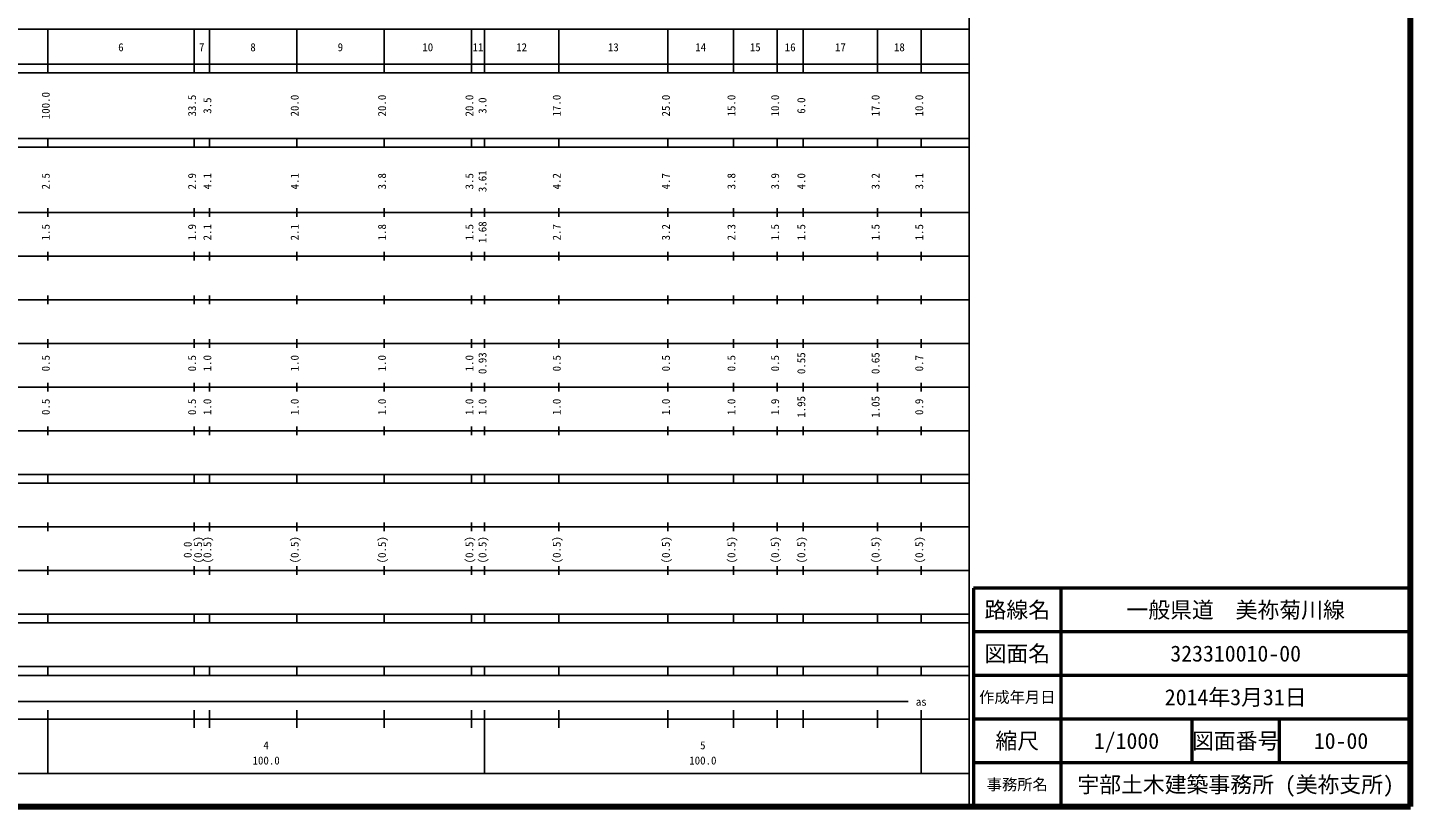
# Model space of a CAD drawing. Units: millimetres on the paper, enlarged 1000 times. Extents: x 40000 to 680000, y 20000 to 380000.
# Drawn here: x 363395 to 680000, y 20000 to 198357 of the extents above; entities that cross this region are included whole.
import ezdxf
from ezdxf.enums import TextEntityAlignment as Align

# ---------------------------------------------------------------- set-up
doc = ezdxf.new("R2010")
doc.units = ezdxf.units.MM
doc.header["$LTSCALE"] = 1000
for name, color, linetype, lineweight in [('M-TTL', 2, 'Continuous', 140), ('M-TTL-BAND', 7, 'Continuous', 25), ('M-TTL-FRAM', 2, 'Continuous', 50), ('M-TTL-LINE', 7, 'Continuous', 50)]:
    doc.layers.add(name, color=color, linetype=linetype, lineweight=lineweight)
doc.layers.add('M-TTL-TXT', color=7, linetype='Continuous')
doc.styles.add('ＭＳ ゴシック', font='')
doc.styles.get('ＭＳ ゴシック').set_extended_font_data('MS Gothic')

msp = doc.modelspace()

# ---------------------------------------------------------------- linework, layer by layer
at = {"layer": 'M-TTL'}
for p, q in [((680000, 20000), (680000, 380000)), ((40000, 20000), (680000, 20000))]:
    msp.add_line(p, q, dxfattribs=at)
at = {"layer": 'M-TTL-BAND'}
for p, q in [((579000, 20000), (579000, 370000)), ((68000, 198000), (579000, 198000)), ((368000, 188000), (368000, 198000)), ((401500, 188000), (401500, 198000)), ((405000, 188000), (405000, 198000)), ((425000, 188000), (425000, 198000)), ((445000, 188000), (445000, 198000)), ((465000, 188000), (465000, 198000)), ((468000, 188000), (468000, 198000)), ((485000, 188000), (485000, 198000)), ((510000, 188000), (510000, 198000)), ((525000, 188000), (525000, 198000)), ((535000, 188000), (535000, 198000)), ((541000, 188000), (541000, 198000)), ((558000, 188000), (558000, 198000)), ((568000, 188000), (568000, 198000)), ((40000, 190000), (579000, 190000)), ((40000, 188000), (579000, 188000)), ((40000, 173000), (579000, 173000)), ((40000, 171000), (579000, 171000)), ((368000, 171000), (368000, 173000)), ((401500, 171000), (401500, 173000)), ((405000, 171000), (405000, 173000)), ((425000, 171000), (425000, 173000)), ((445000, 171000), (445000, 173000)), ((465000, 171000), (465000, 173000)), ((468000, 171000), (468000, 173000)), ((485000, 171000), (485000, 173000)), ((510000, 171000), (510000, 173000)), ((525000, 171000), (525000, 173000)), ((535000, 171000), (535000, 173000)), ((541000, 171000), (541000, 173000)), ((558000, 171000), (558000, 173000)), ((568000, 171000), (568000, 173000)), ((40000, 156000), (579000, 156000)), ((368000, 155000), (368000, 157000)), ((401500, 155000), (401500, 157000)), ((405000, 155000), (405000, 157000)), ((425000, 155000), (425000, 157000)), ((445000, 155000), (445000, 157000)), ((465000, 155000), (465000, 157000)), ((468000, 155000), (468000, 157000)), ((485000, 155000), (485000, 157000)), ((510000, 155000), (510000, 157000)), ((525000, 155000), (525000, 157000)), ((535000, 155000), (535000, 157000)), ((541000, 155000), (541000, 157000)), ((558000, 155000), (558000, 157000)), ((568000, 155000), (568000, 157000)), ((46000, 146000), (579000, 146000)), ((368000, 145000), (368000, 147000)), ((401500, 145000), (401500, 147000)), ((405000, 145000), (405000, 147000)), ((425000, 145000), (425000, 147000)), ((445000, 145000), (445000, 147000)), ((465000, 145000), (465000, 147000)), ((468000, 145000), (468000, 147000)), ((485000, 145000), (485000, 147000)), ((510000, 145000), (510000, 147000)), ((525000, 145000), (525000, 147000)), ((535000, 145000), (535000, 147000)), ((541000, 145000), (541000, 147000)), ((558000, 145000), (558000, 147000)), ((568000, 145000), (568000, 147000)), ((368000, 135000), (368000, 137000)), ((401500, 135000), (401500, 137000)), ((405000, 135000), (405000, 137000)), ((425000, 135000), (425000, 137000)), ((445000, 135000), (445000, 137000)), ((465000, 135000), (465000, 137000)), ((468000, 135000), (468000, 137000)), ((485000, 135000), (485000, 137000)), ((510000, 135000), (510000, 137000)), ((525000, 135000), (525000, 137000)), ((535000, 135000), (535000, 137000)), ((541000, 135000), (541000, 137000)), ((558000, 135000), (558000, 137000)), ((568000, 135000), (568000, 137000)), ((52000, 136000), (579000, 136000)), ((368000, 125000), (368000, 127000)), ((401500, 125000), (401500, 127000)), ((405000, 125000), (405000, 127000)), ((425000, 125000), (425000, 127000)), ((445000, 125000), (445000, 127000)), ((465000, 125000), (465000, 127000)), ((468000, 125000), (468000, 127000)), ((485000, 125000), (485000, 127000)), ((510000, 125000), (510000, 127000)), ((525000, 125000), (525000, 127000)), ((535000, 125000), (535000, 127000)), ((541000, 125000), (541000, 127000)), ((558000, 125000), (558000, 127000)), ((568000, 125000), (568000, 127000)), ((46000, 126000), (579000, 126000)), ((52000, 116000), (579000, 116000)), ((368000, 115000), (368000, 117000)), ((401500, 115000), (401500, 117000)), ((405000, 115000), (405000, 117000)), ((425000, 115000), (425000, 117000)), ((445000, 115000), (445000, 117000)), ((465000, 115000), (465000, 117000)), ((468000, 115000), (468000, 117000)), ((485000, 115000), (485000, 117000)), ((510000, 115000), (510000, 117000)), ((525000, 115000), (525000, 117000)), ((535000, 115000), (535000, 117000)), ((541000, 115000), (541000, 117000)), ((558000, 115000), (558000, 117000)), ((568000, 115000), (568000, 117000)), ((46000, 106000), (579000, 106000)), ((368000, 105000), (368000, 107000)), ((401500, 105000), (401500, 107000)), ((405000, 105000), (405000, 107000)), ((425000, 105000), (425000, 107000)), ((445000, 105000), (445000, 107000)), ((465000, 105000), (465000, 107000)), ((468000, 105000), (468000, 107000)), ((485000, 105000), (485000, 107000)), ((510000, 105000), (510000, 107000)), ((525000, 105000), (525000, 107000)), ((535000, 105000), (535000, 107000)), ((541000, 105000), (541000, 107000)), ((558000, 105000), (558000, 107000)), ((568000, 105000), (568000, 107000)), ((40000, 96000), (579000, 96000)), ((368000, 94000), (368000, 96000)), ((401500, 94000), (401500, 96000)), ((405000, 94000), (405000, 96000)), ((425000, 94000), (425000, 96000)), ((445000, 94000), (445000, 96000)), ((465000, 94000), (465000, 96000)), ((468000, 94000), (468000, 96000)), ((485000, 94000), (485000, 96000)), ((510000, 94000), (510000, 96000)), ((525000, 94000), (525000, 96000)), ((535000, 94000), (535000, 96000)), ((541000, 94000), (541000, 96000)), ((558000, 94000), (558000, 96000)), ((568000, 94000), (568000, 96000)), ((40000, 94000), (579000, 94000)), ((49000, 84000), (579000, 84000)), ((368000, 83000), (368000, 85000)), ((401500, 83000), (401500, 85000)), ((405000, 83000), (405000, 85000)), ((425000, 83000), (425000, 85000)), ((445000, 83000), (445000, 85000)), ((465000, 83000), (465000, 85000)), ((468000, 83000), (468000, 85000)), ((485000, 83000), (485000, 85000)), ((510000, 83000), (510000, 85000)), ((525000, 83000), (525000, 85000)), ((535000, 83000), (535000, 85000)), ((541000, 83000), (541000, 85000)), ((558000, 83000), (558000, 85000)), ((568000, 83000), (568000, 85000)), ((40000, 74000), (579000, 74000)), ((368000, 73000), (368000, 75000)), ((401500, 73000), (401500, 75000)), ((405000, 73000), (405000, 75000)), ((425000, 73000), (425000, 75000)), ((445000, 73000), (445000, 75000)), ((465000, 73000), (465000, 75000)), ((468000, 73000), (468000, 75000)), ((485000, 73000), (485000, 75000)), ((510000, 73000), (510000, 75000)), ((525000, 73000), (525000, 75000)), ((535000, 73000), (535000, 75000)), ((541000, 73000), (541000, 75000)), ((558000, 73000), (558000, 75000)), ((568000, 73000), (568000, 75000)), ((40000, 64000), (579000, 64000)), ((368000, 62000), (368000, 64000)), ((401500, 62000), (401500, 64000)), ((405000, 62000), (405000, 64000)), ((425000, 62000), (425000, 64000)), ((445000, 62000), (445000, 64000)), ((465000, 62000), (465000, 64000)), ((468000, 62000), (468000, 64000)), ((485000, 62000), (485000, 64000)), ((510000, 62000), (510000, 64000)), ((525000, 62000), (525000, 64000)), ((535000, 62000), (535000, 64000)), ((541000, 62000), (541000, 64000)), ((558000, 62000), (558000, 64000)), ((568000, 62000), (568000, 64000)), ((40000, 62000), (579000, 62000)), ((40000, 52000), (579000, 52000)), ((368000, 50000), (368000, 52000)), ((401500, 50000), (401500, 52000)), ((405000, 50000), (405000, 52000)), ((425000, 50000), (425000, 52000)), ((445000, 50000), (445000, 52000)), ((465000, 50000), (465000, 52000)), ((468000, 50000), (468000, 52000)), ((485000, 50000), (485000, 52000)), ((510000, 50000), (510000, 52000)), ((525000, 50000), (525000, 52000)), ((535000, 50000), (535000, 52000)), ((541000, 50000), (541000, 52000)), ((558000, 50000), (558000, 52000)), ((568000, 50000), (568000, 52000)), ((40000, 50000), (579000, 50000)), ((71000, 44000), (565000, 44000)), ((368000, 27500), (368000, 42000)), ((401500, 38000), (401500, 42000)), ((405000, 38000), (405000, 42000)), ((425000, 38000), (425000, 42000)), ((445000, 38000), (445000, 42000)), ((465000, 38000), (465000, 42000)), ((468000, 27500), (468000, 42000)), ((485000, 38000), (485000, 42000)), ((510000, 38000), (510000, 42000)), ((525000, 38000), (525000, 42000)), ((535000, 38000), (535000, 42000)), ((541000, 38000), (541000, 42000)), ((558000, 38000), (558000, 42000)), ((568000, 27500), (568000, 42000)), ((40000, 40000), (579000, 40000)), ((68000, 27500), (579000, 27500))]:
    msp.add_line(p, q, dxfattribs=at)
at = {"layer": 'M-TTL-FRAM'}
for p, q in [((680000, 70000), (580000, 70000)), ((580000, 70000), (580000, 20000))]:
    msp.add_line(p, q, dxfattribs=at)
at = {"layer": 'M-TTL-LINE'}
for p, q in [((600000, 70000), (600000, 20000)), ((680000, 60000), (580000, 60000)), ((680000, 50000), (580000, 50000)), ((680000, 40000), (580000, 40000)), ((630000, 40000), (630000, 30000)), ((650000, 40000), (650000, 30000)), ((680000, 30000), (580000, 30000))]:
    msp.add_line(p, q, dxfattribs=at)

# ---------------------------------------------------------------- texts
at = {"layer": 'M-TTL-BAND', "style": 'ＭＳ ゴシック'}
for s, p in [('6', (384750, 192405)), ('7', (403250, 192405)), ('8', (415000, 192405)), ('9', (435000, 192405)), ('10', (455000, 192405)), ('11', (466500, 192405)), ('12', (476500, 192405)), ('13', (497500, 192405)), ('14', (517500, 192405)), ('15', (530000, 192405)), ('16', (538000, 192405)), ('17', (549500, 192405)), ('18', (563000, 192405)), ('as', (568000, 42500)), ('4', (418000, 32523)), ('5', (518000, 32523)), ('100.0', (418000, 29033)), ('100.0', (518000, 29033))]:
    msp.add_text(s, height=1833, dxfattribs=at).set_placement(p, align=Align.BOTTOM_CENTER)
for s, p in [('100.0', (369000, 180500)), ('33.5', (402500, 180500)), ('3.5', (406000, 180500)), ('20.0', (426000, 180500)), ('20.0', (446000, 180500)), ('20.0', (466000, 180500)), ('3.0', (469000, 180500)), ('17.0', (486000, 180500)), ('25.0', (511000, 180500)), ('15.0', (526000, 180500)), ('10.0', (536000, 180500)), ('6.0', (542000, 180500)), ('17.0', (559000, 180500)), ('10.0', (569000, 180500)), ('2.5', (369000, 163174)), ('2.9', (402500, 163174)), ('4.1', (406000, 163174)), ('4.1', (426000, 163174)), ('3.8', (446000, 163174)), ('3.5', (466000, 163174)), ('3.61', (469000, 163174)), ('4.2', (486000, 163174)), ('4.7', (511000, 163174)), ('3.8', (526000, 163174)), ('3.9', (536000, 163174)), ('4.0', (542000, 163174)), ('3.2', (559000, 163174)), ('3.1', (569000, 163174)), ('1.5', (369000, 151500)), ('1.9', (402500, 151500)), ('2.1', (406000, 151500)), ('2.1', (426000, 151500)), ('1.8', (446000, 151500)), ('1.5', (466000, 151500)), ('1.68', (469000, 151500)), ('2.7', (486000, 151500)), ('3.2', (511000, 151500)), ('2.3', (526000, 151500)), ('1.5', (536000, 151500)), ('1.5', (542000, 151500)), ('1.5', (559000, 151500)), ('1.5', (569000, 151500)), ('0.93', (469000, 121500)), ('0.55', (542000, 121500)), ('0.65', (559000, 121500)), ('0.5', (369000, 121500)), ('0.5', (402500, 121500)), ('1.0', (406000, 121500)), ('1.0', (426000, 121500)), ('1.0', (446000, 121500)), ('1.0', (466000, 121500)), ('0.5', (486000, 121500)), ('0.5', (511000, 121500)), ('0.5', (526000, 121500)), ('0.5', (536000, 121500)), ('0.7', (569000, 121500)), ('0.5', (369000, 111500)), ('0.5', (402500, 111500)), ('1.0', (406000, 111500)), ('1.0', (426000, 111500)), ('1.0', (446000, 111500)), ('1.0', (466000, 111500)), ('1.0', (469000, 111500)), ('1.0', (486000, 111500)), ('1.0', (511000, 111500)), ('1.0', (526000, 111500)), ('1.9', (536000, 111500)), ('1.95', (542000, 111500)), ('1.05', (559000, 111500)), ('0.9', (569000, 111500)), ('0.0', (401500, 78764)), ('(0.5)', (403870, 78764)), ('(0.5)', (406000, 78764)), ('(0.5)', (426000, 78764)), ('(0.5)', (446000, 78764)), ('(0.5)', (466000, 78764)), ('(0.5)', (469000, 78764)), ('(0.5)', (486000, 78764)), ('(0.5)', (511000, 78764)), ('(0.5)', (526000, 78764)), ('(0.5)', (536000, 78764)), ('(0.5)', (542000, 78764)), ('(0.5)', (559000, 78764)), ('(0.5)', (569000, 78764))]:
    msp.add_text(s, height=1833, rotation=90, dxfattribs=at).set_placement(p, align=Align.BOTTOM_CENTER)
at = {"layer": 'M-TTL-TXT', "style": 'ＭＳ ゴシック'}
for s, height, p in [('路線名', 3666, (590000, 65000)), ('路線名', 3666, (590000, 65000)), ('一般県道\u3000美祢菊川線', 3666, (640000, 65000)), ('図面名', 3666, (590000, 55000)), ('図面名', 3666, (590000, 55000)), ('323310010-00', 3666, (640000, 55000)), ('作成年月日', 2566, (590000, 45000)), ('作成年月日', 2566, (590000, 45000)), ('2014年3月31日', 3666, (640000, 45000)), ('縮尺', 3666, (590000, 35000)), ('縮尺', 3666, (590000, 35000)), ('1/1000', 3666, (615000, 35000)), ('図面番号', 3666, (640000, 35000)), ('図面番号', 3666, (640000, 35000)), ('10-00', 3666, (664125, 35000)), ('事務所名', 2566, (590000, 25000)), ('事務所名', 2566, (590000, 25000)), ('宇部土木建築事務所 (美祢支所)', 3666, (640000, 25000))]:
    msp.add_text(s, height=height, dxfattribs=at).set_placement(p, align=Align.MIDDLE_CENTER)

doc.saveas('drawing.dxf')
